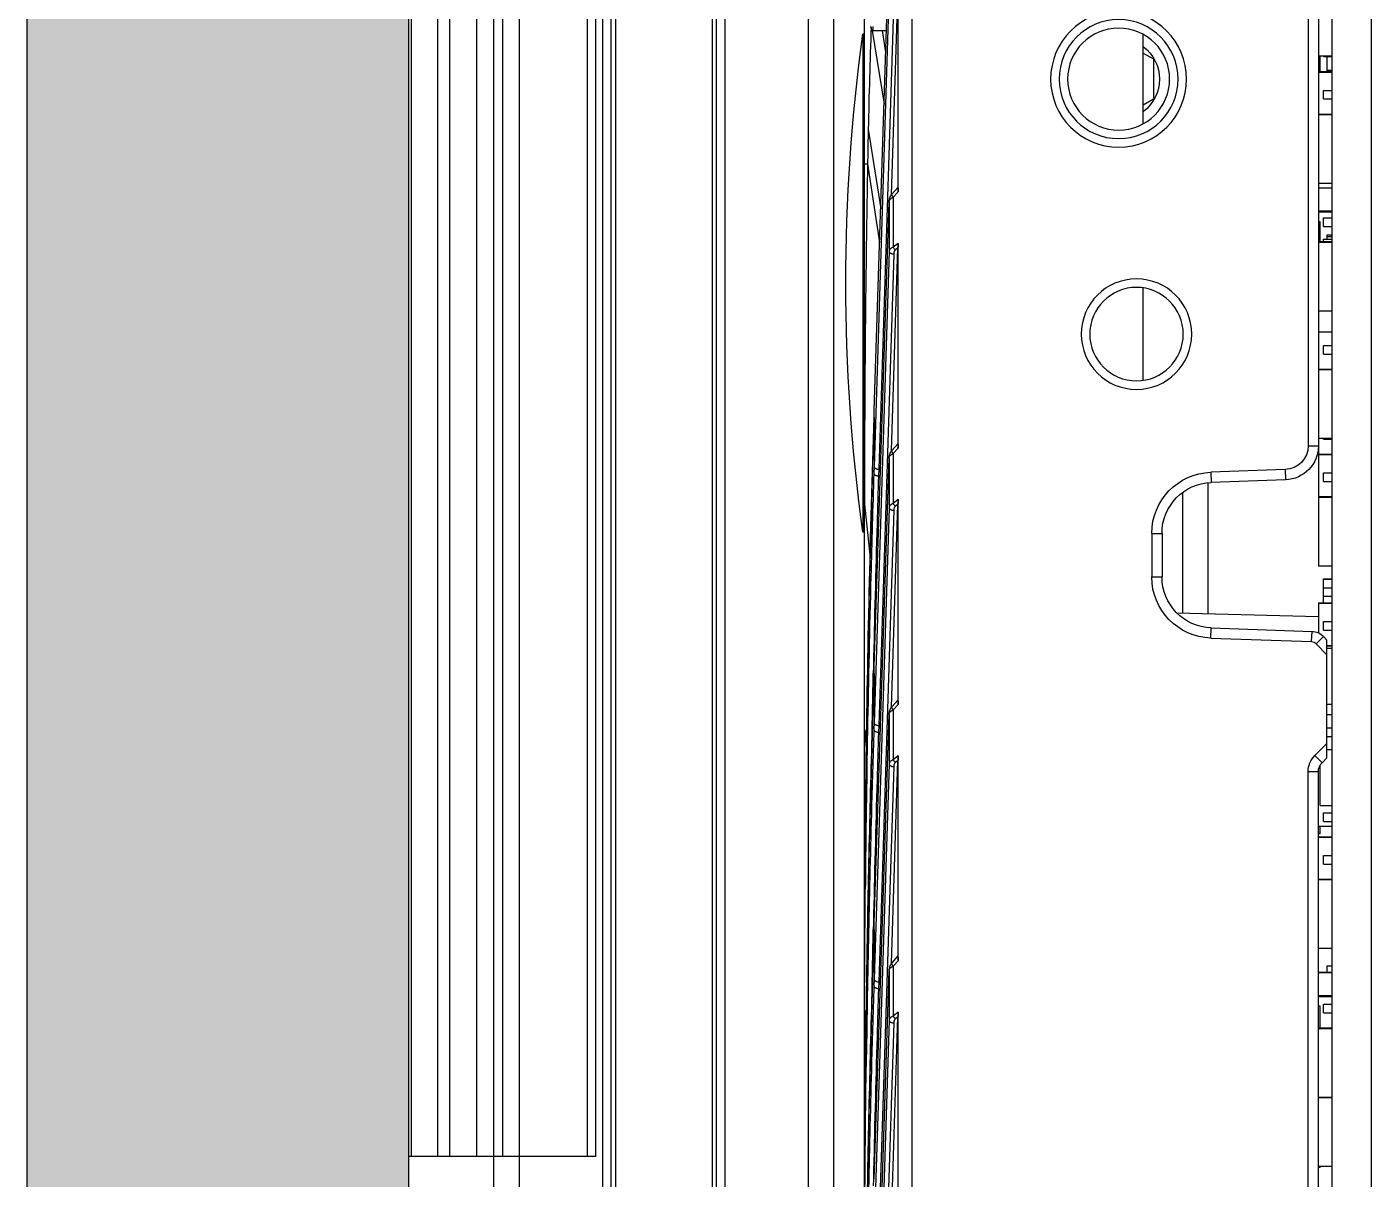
# Model space of a CAD drawing. Header units: millimetres. Extents: x 3299 to 14264, y 1863 to 5555.
# Drawn here: x 13160 to 13239, y 4695 to 4762.7 of the extents above; entities that cross this region are included whole.
import ezdxf

# ---------------------------------------------------------------- set-up
doc = ezdxf.new("R2010")
doc.units = ezdxf.units.MM
for name, color, linetype in [('02___PRT_ALL_AXES', 7, 'Continuous'), ('_147615', 7, 'Continuous'), ('DIM', 4, 'Continuous')]:
    doc.layers.add(name, color=color, linetype=linetype)

# ---------------------------------------------------------------- blocks, each defined once
blk = doc.blocks.new('etdyf')
at = {"color": 114, "linetype": 'Continuous', "true_color": 0x139b48}
for p, q in [((4442.055, 3237.709), (5101.055, 3237.709)), ((4442.055, 3236.209), (5101.055, 3236.209)), ((4442.055, 3231.309), (5101.055, 3231.309)), ((4442.055, 3230.809), (5101.055, 3230.809)), ((5101.055, 3230.548), (4442.055, 3230.548)), ((5101.055, 3224.87), (4442.055, 3224.87)), ((4442.055, 3224.609), (5101.055, 3224.609)), ((4442.055, 3224.109), (5101.055, 3224.109)), ((4442.055, 3219.209), (5101.055, 3219.209)), ((4442.055, 3217.709), (5101.055, 3217.709))]:
    blk.add_line(p, q, dxfattribs=at)
blk = doc.blocks.new('STDGB')
at = {"color": 2, "linetype": 'Continuous'}
for p, q in [((11938.212, 3865.817), (11938.212, 3944.817)), ((11949.212, 3944.817), (11938.212, 3944.817)), ((11938.359, 3865.817), (11938.359, 3944.817)), ((11939.92, 3865.817), (11939.92, 3944.817)), ((11940.627, 3865.817), (11940.627, 3944.817)), ((11942.212, 3865.817), (11942.212, 3944.817)), ((11943.212, 3865.817), (11943.212, 3944.817)), ((11943.712, 3944.817), (11943.712, 3865.817)), ((11948.712, 3865.817), (11948.712, 3944.817)), ((11949.212, 3865.817), (11949.212, 3944.817)), ((11949.212, 3865.817), (11938.212, 3865.817))]:
    blk.add_line(p, q, dxfattribs=at)
blk = doc.blocks.new('5555')
at = {"color": 7, "linetype": 'Continuous'}
for p, q in [((2254.952, 3834.509), (2254.952, 3497.009)), ((2257.252, 3497.009), (2257.252, 3834.509)), ((2284.752, 3501.965), (2284.752, 3829.553)), ((2281.952, 3532.465), (2281.952, 3799.053)), ((2258.052, 3797.451), (2258.052, 3757.137)), ((2258.652, 3795.828), (2258.652, 3764.19)), ((2284.178, 3766.286), (2283.307, 3793.625)), ((2284.177, 3766.277), (2283.307, 3793.616)), ((2282.777, 3779.127), (2282.777, 3791.174)), ((2283.162, 3778.971), (2282.781, 3790.909)), ((2283.033, 3790.547), (2283.916, 3762.812)), ((2283.307, 3790.707), (2284.19, 3762.972)), ((2268.352, 3783.138), (2268.352, 3788.38)), ((2284.291, 3788.619), (2283.466, 3788.619)), ((2283.709, 3788.619), (2283.507, 3787.345)), ((2284.298, 3788.618), (2283.604, 3784.293)), ((2258.052, 3787.137), (2257.252, 3787.137)), ((2257.752, 3787.09), (2257.252, 3787.09)), ((2257.252, 3787.062), (2257.552, 3787.062)), ((2257.552, 3787.09), (2257.552, 3786.201)), ((2257.752, 3787.09), (2257.752, 3787.137)), ((2257.952, 3786.201), (2257.952, 3787.137)), ((2268.352, 3787.289), (2267.752, 3786.943)), ((2267.752, 3786.943), (2267.752, 3784.575)), ((2257.252, 3786.262), (2257.552, 3786.262)), ((2258.052, 3786.201), (2257.252, 3786.201)), ((2258.052, 3786.176), (2257.252, 3786.176)), ((2257.752, 3785.098), (2257.252, 3785.098)), ((2257.752, 3784.59), (2257.752, 3785.098)), ((2257.752, 3784.59), (2257.252, 3784.59)), ((2267.752, 3784.575), (2268.352, 3784.229)), ((2258.052, 3783.701), (2257.252, 3783.701)), ((2258.052, 3783.676), (2257.252, 3783.676)), ((2284.531, 3782.807), (2283.8, 3778.137)), ((2284.571, 3780.782), (2283.864, 3776.139)), ((2284.752, 3780.782), (2284.571, 3780.782)), ((2258.052, 3779.637), (2257.252, 3779.637)), ((2258.052, 3779.373), (2257.252, 3779.373)), ((2257.252, 3779.343), (2258.052, 3779.343)), ((2283.066, 3778.807), (2282.777, 3779.127)), ((2283.133, 3779.008), (2282.788, 3779.391)), ((2283.066, 3778.807), (2283.066, 3775.87)), ((2258.052, 3778.002), (2257.252, 3778.002)), ((2257.252, 3777.931), (2258.052, 3777.931)), ((2283.307, 3778.54), (2283.307, 3778.55)), ((2284.178, 3751.211), (2283.307, 3778.55)), ((2283.307, 3778.54), (2283.307, 3775.632)), ((2284.177, 3751.202), (2283.307, 3778.54)), ((2257.752, 3777.598), (2257.252, 3777.598)), ((2257.752, 3777.09), (2257.252, 3777.09)), ((2257.752, 3777.09), (2257.752, 3777.598)), ((2257.952, 3776.201), (2257.952, 3777.373)), ((2257.952, 3777.373), (2258.052, 3777.373)), ((2257.252, 3776.573), (2257.552, 3776.573)), ((2257.252, 3776.473), (2257.552, 3776.473)), ((2257.752, 3776.348), (2257.252, 3776.348)), ((2257.552, 3776.573), (2257.552, 3776.348)), ((2257.752, 3776.201), (2257.752, 3776.348)), ((2258.052, 3776.201), (2257.252, 3776.201)), ((2258.052, 3776.176), (2257.252, 3776.176)), ((2282.777, 3764.052), (2282.777, 3776.099)), ((2282.777, 3776.099), (2283.066, 3775.87)), ((2283.162, 3763.896), (2282.781, 3775.833)), ((2282.781, 3775.833), (2282.937, 3775.71)), ((2283.033, 3775.472), (2283.916, 3747.737)), ((2283.307, 3775.632), (2284.19, 3747.897)), ((2268.352, 3768.042), (2268.352, 3773.476)), ((2258.052, 3772.137), (2257.252, 3772.137)), ((2258.052, 3770.887), (2257.252, 3770.887)), ((2257.752, 3770.098), (2257.252, 3770.098)), ((2257.752, 3769.59), (2257.752, 3770.098)), ((2257.752, 3769.59), (2257.252, 3769.59)), ((2258.052, 3768.701), (2257.252, 3768.701)), ((2258.052, 3768.676), (2257.252, 3768.676)), ((2284.177, 3766.277), (2284.178, 3766.286)), ((2284.19, 3765.89), (2284.177, 3766.277)), ((2284.19, 3765.89), (2284.178, 3766.286)), ((2284.19, 3765.881), (2284.19, 3765.89)), ((2284.19, 3765.881), (2284.19, 3765.89)), ((2284.19, 3765.881), (2284.19, 3765.89)), ((2284.19, 3765.881), (2284.19, 3762.972)), ((2258.052, 3764.637), (2257.252, 3764.637)), ((2257.752, 3764.59), (2257.252, 3764.59)), ((2257.752, 3764.59), (2257.752, 3764.637)), ((2258.052, 3763.701), (2257.252, 3763.701)), ((2258.052, 3763.676), (2257.252, 3763.676)), ((2258.652, 3764.19), (2258.052, 3764.19)), ((2283.066, 3763.732), (2282.777, 3764.052)), ((2283.133, 3763.933), (2282.788, 3764.315)), ((2283.066, 3763.732), (2283.066, 3760.795)), ((2283.307, 3763.465), (2283.307, 3763.474)), ((2284.178, 3736.136), (2283.307, 3763.474)), ((2283.307, 3763.465), (2283.307, 3760.556)), ((2284.177, 3736.126), (2283.307, 3763.465)), ((2284.19, 3762.972), (2284.202, 3762.579)), ((2257.752, 3762.598), (2257.252, 3762.598)), ((2257.752, 3762.09), (2257.252, 3762.09)), ((2257.752, 3762.09), (2257.752, 3762.598)), ((2260.003, 3762.791), (2259.982, 3762.192)), ((2259.982, 3762.192), (2264.357, 3762.039)), ((2260.003, 3762.791), (2264.378, 3762.638)), ((2264.378, 3762.638), (2264.357, 3762.039)), ((2283.821, 3762.393), (2283.929, 3762.419)), ((2283.916, 3762.812), (2283.929, 3762.419)), ((2258.052, 3761.201), (2257.252, 3761.201)), ((2258.052, 3761.176), (2257.252, 3761.176)), ((2282.777, 3748.977), (2282.777, 3761.024)), ((2282.777, 3761.024), (2283.066, 3760.795)), ((2283.162, 3748.82), (2282.781, 3760.758)), ((2282.781, 3760.758), (2282.937, 3760.635)), ((2283.307, 3760.556), (2284.19, 3732.822)), ((2284.752, 3760.758), (2284.411, 3757.597)), ((2283.033, 3760.396), (2283.916, 3732.662)), ((2267.252, 3759.041), (2267.252, 3756.477)), ((2267.852, 3759.041), (2267.252, 3759.041)), ((2267.852, 3759.041), (2267.852, 3756.477)), ((2258.052, 3757.137), (2257.252, 3757.137)), ((2257.752, 3756.361), (2257.252, 3756.361)), ((2257.752, 3756.348), (2257.252, 3756.348)), ((2257.752, 3755.84), (2257.252, 3755.84)), ((2257.752, 3754.951), (2257.752, 3756.361)), ((2267.852, 3756.477), (2267.252, 3756.477)), ((2257.752, 3755.345), (2257.252, 3755.345)), ((2258.052, 3754.951), (2257.252, 3754.951)), ((2258.052, 3754.926), (2257.252, 3754.926)), ((2258.052, 3754.951), (2258.052, 3753.184)), ((2266.383, 3754.373), (2258.052, 3754.155)), ((2257.752, 3753.848), (2257.252, 3753.848)), ((2257.752, 3753.34), (2257.252, 3753.34)), ((2257.752, 3753.34), (2257.752, 3753.848)), ((2264.357, 3753.479), (2258.428, 3753.272)), ((2264.378, 3752.88), (2264.357, 3753.479)), ((2257.743, 3752.967), (2257.552, 3752.769)), ((2257.552, 3745.834), (2257.552, 3752.769)), ((2258.175, 3752.551), (2257.552, 3751.905)), ((2258.175, 3752.551), (2257.743, 3752.967)), ((2258.449, 3752.672), (2258.428, 3753.272)), ((2264.378, 3752.88), (2258.449, 3752.672)), ((2257.552, 3752.451), (2257.252, 3752.451)), ((2257.552, 3752.426), (2257.252, 3752.426)), ((2257.552, 3752.297), (2257.252, 3752.297)), ((2284.177, 3751.202), (2284.178, 3751.211)), ((2284.19, 3750.815), (2284.177, 3751.202)), ((2284.19, 3750.815), (2284.178, 3751.211)), ((2284.225, 3751.212), (2284.234, 3750.816)), ((2284.19, 3750.805), (2284.19, 3750.815)), ((2284.19, 3750.805), (2284.19, 3750.815)), ((2284.19, 3750.805), (2284.19, 3750.815)), ((2284.19, 3750.805), (2284.19, 3747.897)), ((2257.552, 3748.995), (2257.252, 3748.995)), ((2283.066, 3748.657), (2282.777, 3748.977)), ((2283.133, 3748.858), (2282.788, 3749.24)), ((2283.066, 3748.657), (2283.066, 3745.719)), ((2257.552, 3748.387), (2257.252, 3748.387)), ((2283.307, 3748.389), (2283.307, 3748.399)), ((2284.178, 3721.06), (2283.307, 3748.399)), ((2283.307, 3748.389), (2283.307, 3745.481)), ((2284.177, 3721.051), (2283.307, 3748.389)), ((2284.19, 3747.897), (2284.202, 3747.504)), ((2257.552, 3747.598), (2257.252, 3747.598)), ((2257.552, 3747.09), (2257.252, 3747.09)), ((2283.821, 3747.318), (2283.929, 3747.344)), ((2283.916, 3747.737), (2283.929, 3747.344)), ((2284.752, 3747.529), (2284.629, 3746.208)), ((2257.552, 3746.328), (2257.252, 3746.328)), ((2258.257, 3745.978), (2257.552, 3746.683)), ((2257.832, 3745.554), (2257.552, 3745.834)), ((2257.832, 3745.554), (2258.257, 3745.978)), ((2282.777, 3733.901), (2282.777, 3745.948)), ((2282.777, 3745.948), (2283.066, 3745.719)), ((2283.162, 3733.745), (2282.781, 3745.683)), ((2282.781, 3745.683), (2282.937, 3745.559)), ((2283.307, 3745.481), (2284.19, 3717.746)), ((2257.952, 3743.026), (2257.952, 3745.394)), ((2258.052, 3676.87), (2258.052, 3745.023)), ((2258.052, 3745.023), (2258.652, 3745.023)), ((2258.652, 3676.87), (2258.652, 3745.023)), ((2283.033, 3745.321), (2283.916, 3717.586)), ((2257.952, 3743.026), (2257.252, 3743.026)), ((2257.752, 3742.598), (2257.252, 3742.598)), ((2257.752, 3742.09), (2257.752, 3742.598)), ((2257.752, 3742.09), (2257.252, 3742.09)), ((2258.052, 3741.827), (2257.252, 3741.827)), ((2257.952, 3741.373), (2257.952, 3741.827)), ((2258.052, 3741.201), (2257.252, 3741.201)), ((2258.052, 3741.176), (2257.252, 3741.176)), ((2257.952, 3741.373), (2258.052, 3741.373)), ((2257.752, 3740.098), (2257.252, 3740.098)), ((2257.752, 3739.59), (2257.752, 3740.098)), ((2257.752, 3739.59), (2257.252, 3739.59)), ((2258.052, 3738.701), (2257.252, 3738.701)), ((2258.052, 3738.676), (2257.252, 3738.676)), ((2284.177, 3736.126), (2284.178, 3736.136)), ((2284.19, 3735.74), (2284.177, 3736.126)), ((2284.19, 3735.74), (2284.178, 3736.136)), ((2284.225, 3736.137), (2284.234, 3735.74)), ((2284.19, 3735.73), (2284.19, 3735.74)), ((2284.19, 3735.73), (2284.19, 3735.74)), ((2284.19, 3735.73), (2284.19, 3735.74)), ((2284.19, 3735.73), (2284.19, 3732.822)), ((2258.052, 3734.637), (2257.252, 3734.637)), ((2257.252, 3733.578), (2257.552, 3733.578)), ((2257.552, 3733.578), (2257.552, 3733.228)), ((2283.066, 3733.581), (2282.777, 3733.901)), ((2283.133, 3733.782), (2282.788, 3734.165)), ((2283.066, 3733.581), (2283.066, 3730.644)), ((2258.052, 3733.228), (2257.252, 3733.228)), ((2257.252, 3733.199), (2258.052, 3733.199)), ((2284.178, 3705.985), (2283.307, 3733.324)), ((2283.307, 3733.314), (2283.307, 3733.324)), ((2284.177, 3705.975), (2283.307, 3733.314)), ((2283.307, 3733.314), (2283.307, 3730.406)), ((2284.19, 3732.822), (2284.202, 3732.428)), ((2283.821, 3732.242), (2283.929, 3732.268)), ((2283.916, 3732.662), (2283.929, 3732.268)), ((2258.052, 3731.857), (2257.252, 3731.857)), ((2257.252, 3731.787), (2258.052, 3731.787)), ((2257.752, 3731.348), (2257.252, 3731.348)), ((2257.752, 3730.84), (2257.752, 3731.348)), ((2257.952, 3729.951), (2257.952, 3731.228)), ((2257.952, 3731.228), (2258.052, 3731.228)), ((2257.752, 3730.84), (2257.252, 3730.84)), ((2282.777, 3718.826), (2282.777, 3730.873)), ((2282.777, 3730.873), (2283.066, 3730.644)), ((2283.162, 3718.669), (2282.781, 3730.607)), ((2282.781, 3730.607), (2282.937, 3730.484)), ((2283.307, 3730.406), (2284.19, 3702.671)), ((2284.644, 3730.984), (2284.643, 3731.052)), ((2284.685, 3727.68), (2284.643, 3731.052)), ((2284.685, 3727.68), (2284.644, 3730.984)), ((2284.745, 3730.985), (2284.752, 3727.681)), ((2284.747, 3730.985), (2284.748, 3730.589)), ((2284.748, 3730.589), (2284.752, 3727.681)), ((2284.752, 3730.589), (2284.752, 3730.985)), ((2258.052, 3729.951), (2257.252, 3729.951)), ((2258.052, 3729.926), (2257.252, 3729.926)), ((2283.033, 3730.246), (2283.916, 3702.511)), ((2284.752, 3715.909), (2284.687, 3727.521)), ((2258.052, 3725.887), (2257.252, 3725.887)), ((2258.052, 3725.865), (2257.252, 3725.865)), ((2258.052, 3721.827), (2257.252, 3721.827)), ((2257.952, 3721.735), (2257.952, 3721.827)), ((2257.952, 3721.735), (2258.052, 3721.735)), ((2284.225, 3721.061), (2284.234, 3720.665))]:
    blk.add_line(p, q, dxfattribs=at)
for points in [[(2283.307, 3778.55), (2283.304, 3778.59), (2283.285, 3778.713), (2283.248, 3778.825), (2283.196, 3778.925), (2283.133, 3779.008)], [(2284.752, 3730.985), (2284.687, 3742.596), (2284.499, 3754.285), (2284.19, 3765.89)], [(2283.307, 3763.474), (2283.304, 3763.515), (2283.285, 3763.638), (2283.248, 3763.749), (2283.196, 3763.85), (2283.133, 3763.933)], [(2284.687, 3727.521), (2284.499, 3739.21), (2284.19, 3750.815)], [(2283.307, 3748.399), (2283.304, 3748.44), (2283.285, 3748.562), (2283.248, 3748.674), (2283.196, 3748.774), (2283.133, 3748.858)], [(2284.687, 3712.446), (2284.499, 3724.134), (2284.19, 3735.74)], [(2283.307, 3733.324), (2283.304, 3733.364), (2283.285, 3733.487), (2283.248, 3733.598), (2283.196, 3733.699), (2283.133, 3733.782)]]:
    blk.add_lwpolyline(points, dxfattribs=at)
for centre, radius in [((2269.802, 3785.759), 4), ((2269.802, 3785.759), 3.5), ((2268.752, 3770.759), 3.25), ((2268.752, 3770.759), 2.75)]:
    blk.add_circle(centre, radius, dxfattribs=at)
for centre, radius, start, end in [((2269.802, 3785.759), 2.4, 127.39557, 232.60443), ((2260.052, 3764.19), 2, 180, 268), ((2260.052, 3764.19), 1.4, 180, 268), ((2264.252, 3759.041), 3, 0, 88), ((2264.252, 3759.041), 3.6, 0, 88), ((2264.252, 3756.477), 3, 272, 0), ((2264.252, 3756.477), 3.6, 272, 0), ((2258.463, 3752.273), 1, 92, 136), ((2258.463, 3752.273), 0.4, 92, 136), ((1175.893, 3727.531), 1108.585, 0.932209, 1.203557), ((2257.302, 3745.023), 0.75, 0, 45), ((2257.302, 3745.023), 1.35, 0, 45), ((1176.199, 3727.681), 1108.553, 0.170759, 0.550314), ((1176.14, 3730.589), 1108.612, 0.020446, 0.399988), ((1175.893, 3712.455), 1108.585, 0.932209, 1.203557), ((1176.426, 3712.608), 1108.326, 0.550317, 0.77916), ((1176.3, 3715.515), 1108.452, 0.399989, 0.628818), ((1176.199, 3712.606), 1108.553, 0.170759, 0.550314), ((1176.14, 3715.514), 1108.612, 0.020446, 0.399988)]:
    blk.add_arc(centre, radius, start, end, dxfattribs=at)
for centre, major_axis, ratio, start_param, end_param in [((2284.335, 3789.119), (0.046, 0.5), 0.139425, -4.132423, -2.125294), ((2282.795, 3778.935), (-0.008, 0.456), 0.03597, -0.04118, 1.135116), ((2282.795, 3775.962), (-0.006, 0.387), 0.043625, 1.207842, 1.907655), ((2282.795, 3763.86), (-0.008, 0.456), 0.03597, -0.04118, 1.135116), ((2282.795, 3760.886), (-0.006, 0.387), 0.043625, 1.207842, 1.907655), ((2282.795, 3748.785), (-0.008, 0.456), 0.03597, -0.04118, 1.135116), ((2282.795, 3745.811), (-0.006, 0.387), 0.043625, 1.207842, 1.907655), ((2282.795, 3733.709), (-0.008, 0.456), 0.03597, -0.04118, 1.135116), ((2282.795, 3730.736), (-0.006, 0.387), 0.043625, 1.207842, 1.907655)]:
    blk.add_ellipse(centre, major_axis=major_axis, ratio=ratio, start_param=start_param, end_param=end_param, dxfattribs=at)
for points, knots in [([(2284.363, 3788.811), (2284.397, 3787.818), (2284.46, 3785.817), (2284.509, 3783.816), (2284.531, 3782.807)], [0, 0, 0, 0, 0.496, 1, 1, 1, 1]), ([(2284.531, 3782.807), (2284.534, 3782.642), (2284.549, 3781.966), (2284.562, 3781.291), (2284.571, 3780.782)], [0, 0, 0, 0, 0.245414, 1, 1, 1, 1]), ([(2284.571, 3780.782), (2284.601, 3779.114), (2284.707, 3772.44), (2284.752, 3765.765), (2284.752, 3760.758)], [0, 0, 0, 0, 0.249927, 1, 1, 1, 1]), ([(2283.066, 3778.807), (2283.074, 3778.818), (2283.09, 3778.838), (2283.11, 3778.869), (2283.126, 3778.899), (2283.138, 3778.927), (2283.145, 3778.952), (2283.147, 3778.974), (2283.144, 3778.991), (2283.139, 3779.002), (2283.135, 3779.006), (2283.133, 3779.008)], [0, 0, 0, 0, 0.177781, 0.343274, 0.493701, 0.627259, 0.742963, 0.841273, 0.924881, 0.96303, 1, 1, 1, 1]), ([(2283.234, 3778.691), (2283.224, 3778.703), (2283.201, 3778.725), (2283.161, 3778.755), (2283.116, 3778.783), (2283.083, 3778.8), (2283.066, 3778.807)], [0, 0, 0, 0, 0.224787, 0.466098, 0.724542, 1, 1, 1, 1]), ([(2283.295, 3778.593), (2283.289, 3778.611), (2283.272, 3778.646), (2283.248, 3778.676), (2283.234, 3778.691)], [0, 0, 0, 0, 0.477411, 1, 1, 1, 1]), ([(2283.307, 3778.54), (2283.306, 3778.545), (2283.304, 3778.563), (2283.3, 3778.58), (2283.295, 3778.593)], [0, 0, 0, 0, 0.245957, 1, 1, 1, 1]), ([(2283.066, 3775.87), (2283.057, 3775.855), (2283.039, 3775.826), (2283.008, 3775.785), (2282.974, 3775.746), (2282.949, 3775.722), (2282.937, 3775.71)], [0, 0, 0, 0, 0.248018, 0.501621, 0.754402, 1, 1, 1, 1]), ([(2282.937, 3775.71), (2282.955, 3775.696), (2282.977, 3775.67), (2282.998, 3775.631), (2283.015, 3775.59), (2283.028, 3775.537), (2283.032, 3775.494), (2283.033, 3775.472)], [0, 0, 0, 0, 0.256695, 0.382089, 0.506385, 0.753251, 1, 1, 1, 1]), ([(2283.307, 3775.632), (2283.306, 3775.622), (2283.3, 3775.601), (2283.283, 3775.573), (2283.257, 3775.547), (2283.223, 3775.524), (2283.182, 3775.504), (2283.136, 3775.488), (2283.086, 3775.477), (2283.051, 3775.473), (2283.033, 3775.472)], [0, 0, 0, 0, 0.087721, 0.183554, 0.291171, 0.41195, 0.545418, 0.68978, 0.84241, 1, 1, 1, 1]), ([(2283.066, 3775.87), (2283.084, 3775.864), (2283.119, 3775.852), (2283.166, 3775.828), (2283.207, 3775.8), (2283.241, 3775.77), (2283.268, 3775.738), (2283.288, 3775.704), (2283.301, 3775.668), (2283.306, 3775.644), (2283.307, 3775.632)], [0, 0, 0, 0, 0.158904, 0.306341, 0.442472, 0.568149, 0.684741, 0.794091, 0.898356, 1, 1, 1, 1]), ([(2284.725, 3738.328), (2284.709, 3740.625), (2284.616, 3749.81), (2284.409, 3758.995), (2284.19, 3765.881)], [0, 0, 0, 0, 0.249991, 1, 1, 1, 1]), ([(2283.066, 3763.732), (2283.074, 3763.742), (2283.09, 3763.763), (2283.11, 3763.794), (2283.126, 3763.824), (2283.138, 3763.851), (2283.145, 3763.877), (2283.147, 3763.899), (2283.144, 3763.916), (2283.139, 3763.926), (2283.135, 3763.931), (2283.133, 3763.933)], [0, 0, 0, 0, 0.177781, 0.343274, 0.493701, 0.627259, 0.742963, 0.841273, 0.924881, 0.96303, 1, 1, 1, 1]), ([(2283.234, 3763.616), (2283.224, 3763.627), (2283.201, 3763.65), (2283.161, 3763.68), (2283.116, 3763.708), (2283.083, 3763.724), (2283.066, 3763.732)], [0, 0, 0, 0, 0.224787, 0.466098, 0.724542, 1, 1, 1, 1]), ([(2283.295, 3763.518), (2283.289, 3763.535), (2283.272, 3763.57), (2283.248, 3763.601), (2283.234, 3763.616)], [0, 0, 0, 0, 0.477411, 1, 1, 1, 1]), ([(2283.307, 3763.465), (2283.306, 3763.469), (2283.304, 3763.487), (2283.3, 3763.505), (2283.295, 3763.518)], [0, 0, 0, 0, 0.245957, 1, 1, 1, 1]), ([(2284.19, 3762.972), (2284.189, 3762.963), (2284.184, 3762.942), (2284.166, 3762.914), (2284.14, 3762.888), (2284.106, 3762.864), (2284.066, 3762.845), (2284.019, 3762.829), (2283.969, 3762.818), (2283.934, 3762.814), (2283.916, 3762.812)], [0, 0, 0, 0, 0.087721, 0.183554, 0.291171, 0.41195, 0.545418, 0.68978, 0.84241, 1, 1, 1, 1]), ([(2284.202, 3762.579), (2284.202, 3762.569), (2284.196, 3762.549), (2284.179, 3762.52), (2284.153, 3762.494), (2284.119, 3762.471), (2284.078, 3762.451), (2284.032, 3762.436), (2283.982, 3762.425), (2283.947, 3762.42), (2283.929, 3762.419)], [0, 0, 0, 0, 0.087716, 0.183532, 0.29113, 0.411898, 0.545364, 0.689735, 0.842384, 1, 1, 1, 1]), ([(2283.929, 3762.419), (2283.958, 3761.485), (2284.071, 3757.75), (2284.165, 3754.014), (2284.225, 3751.212)], [0, 0, 0, 0, 0.250008, 1, 1, 1, 1]), ([(2284.202, 3762.579), (2284.266, 3760.559), (2284.499, 3752.477), (2284.643, 3744.392), (2284.701, 3738.328)], [0, 0, 0, 0, 0.250015, 1, 1, 1, 1]), ([(2283.066, 3760.795), (2283.057, 3760.78), (2283.039, 3760.751), (2283.008, 3760.709), (2282.974, 3760.67), (2282.949, 3760.646), (2282.937, 3760.635)], [0, 0, 0, 0, 0.248018, 0.501621, 0.754402, 1, 1, 1, 1]), ([(2282.937, 3760.635), (2282.955, 3760.621), (2282.977, 3760.594), (2282.998, 3760.555), (2283.015, 3760.515), (2283.028, 3760.462), (2283.032, 3760.418), (2283.033, 3760.396)], [0, 0, 0, 0, 0.256695, 0.382089, 0.506385, 0.753251, 1, 1, 1, 1]), ([(2283.307, 3760.556), (2283.306, 3760.546), (2283.3, 3760.526), (2283.283, 3760.498), (2283.257, 3760.471), (2283.223, 3760.448), (2283.182, 3760.429), (2283.136, 3760.413), (2283.086, 3760.402), (2283.051, 3760.398), (2283.033, 3760.396)], [0, 0, 0, 0, 0.087721, 0.183554, 0.291171, 0.41195, 0.545418, 0.68978, 0.84241, 1, 1, 1, 1]), ([(2283.066, 3760.795), (2283.084, 3760.789), (2283.119, 3760.776), (2283.166, 3760.752), (2283.207, 3760.725), (2283.241, 3760.695), (2283.268, 3760.663), (2283.288, 3760.628), (2283.301, 3760.593), (2283.306, 3760.568), (2283.307, 3760.556)], [0, 0, 0, 0, 0.158904, 0.306341, 0.442472, 0.568149, 0.684741, 0.794091, 0.898356, 1, 1, 1, 1]), ([(2284.643, 3731.052), (2284.62, 3732.698), (2284.513, 3739.284), (2284.347, 3745.868), (2284.19, 3750.805)], [0, 0, 0, 0, 0.249991, 1, 1, 1, 1]), ([(2283.066, 3748.657), (2283.074, 3748.667), (2283.09, 3748.687), (2283.11, 3748.718), (2283.126, 3748.748), (2283.138, 3748.776), (2283.145, 3748.801), (2283.147, 3748.824), (2283.144, 3748.84), (2283.139, 3748.851), (2283.135, 3748.856), (2283.133, 3748.858)], [0, 0, 0, 0, 0.177781, 0.343274, 0.493701, 0.627259, 0.742963, 0.841273, 0.924881, 0.96303, 1, 1, 1, 1]), ([(2283.234, 3748.541), (2283.224, 3748.552), (2283.201, 3748.574), (2283.161, 3748.605), (2283.116, 3748.633), (2283.083, 3748.649), (2283.066, 3748.657)], [0, 0, 0, 0, 0.224787, 0.466098, 0.724542, 1, 1, 1, 1]), ([(2283.295, 3748.442), (2283.289, 3748.46), (2283.272, 3748.495), (2283.248, 3748.526), (2283.234, 3748.541)], [0, 0, 0, 0, 0.477411, 1, 1, 1, 1]), ([(2283.307, 3748.389), (2283.306, 3748.394), (2283.304, 3748.412), (2283.3, 3748.429), (2283.295, 3748.442)], [0, 0, 0, 0, 0.245957, 1, 1, 1, 1]), ([(2284.19, 3747.897), (2284.189, 3747.887), (2284.184, 3747.867), (2284.166, 3747.838), (2284.14, 3747.812), (2284.106, 3747.789), (2284.066, 3747.769), (2284.019, 3747.754), (2283.969, 3747.742), (2283.934, 3747.738), (2283.916, 3747.737)], [0, 0, 0, 0, 0.087721, 0.183554, 0.291171, 0.41195, 0.545418, 0.68978, 0.84241, 1, 1, 1, 1]), ([(2284.202, 3747.504), (2284.202, 3747.494), (2284.196, 3747.473), (2284.179, 3747.445), (2284.153, 3747.419), (2284.119, 3747.396), (2284.078, 3747.376), (2284.032, 3747.36), (2283.982, 3747.349), (2283.947, 3747.345), (2283.929, 3747.344)], [0, 0, 0, 0, 0.087716, 0.183532, 0.29113, 0.411898, 0.545364, 0.689735, 0.842384, 1, 1, 1, 1]), ([(2283.929, 3747.344), (2283.958, 3746.41), (2284.071, 3742.675), (2284.165, 3738.939), (2284.225, 3736.137)], [0, 0, 0, 0, 0.250008, 1, 1, 1, 1]), ([(2284.202, 3747.504), (2284.254, 3745.852), (2284.448, 3739.245), (2284.582, 3732.636), (2284.65, 3727.679)], [0, 0, 0, 0, 0.250013, 1, 1, 1, 1]), ([(2283.066, 3745.719), (2283.057, 3745.705), (2283.039, 3745.676), (2283.008, 3745.634), (2282.974, 3745.595), (2282.949, 3745.571), (2282.937, 3745.559)], [0, 0, 0, 0, 0.248018, 0.501621, 0.754402, 1, 1, 1, 1]), ([(2282.937, 3745.559), (2282.955, 3745.545), (2282.977, 3745.519), (2282.998, 3745.48), (2283.015, 3745.439), (2283.028, 3745.386), (2283.032, 3745.343), (2283.033, 3745.321)], [0, 0, 0, 0, 0.256695, 0.382089, 0.506385, 0.753251, 1, 1, 1, 1]), ([(2283.307, 3745.481), (2283.306, 3745.471), (2283.3, 3745.451), (2283.283, 3745.422), (2283.257, 3745.396), (2283.223, 3745.373), (2283.182, 3745.353), (2283.136, 3745.337), (2283.086, 3745.326), (2283.051, 3745.322), (2283.033, 3745.321)], [0, 0, 0, 0, 0.087721, 0.183554, 0.291171, 0.41195, 0.545418, 0.68978, 0.84241, 1, 1, 1, 1]), ([(2283.066, 3745.719), (2283.084, 3745.714), (2283.119, 3745.701), (2283.166, 3745.677), (2283.207, 3745.65), (2283.241, 3745.62), (2283.268, 3745.587), (2283.288, 3745.553), (2283.301, 3745.518), (2283.306, 3745.493), (2283.307, 3745.481)], [0, 0, 0, 0, 0.158904, 0.306341, 0.442472, 0.568149, 0.684741, 0.794091, 0.898356, 1, 1, 1, 1]), ([(2284.643, 3715.977), (2284.62, 3717.623), (2284.513, 3724.208), (2284.347, 3730.793), (2284.19, 3735.73)], [0, 0, 0, 0, 0.249991, 1, 1, 1, 1]), ([(2283.066, 3733.581), (2283.074, 3733.592), (2283.09, 3733.612), (2283.11, 3733.643), (2283.126, 3733.673), (2283.138, 3733.7), (2283.145, 3733.726), (2283.147, 3733.748), (2283.144, 3733.765), (2283.139, 3733.776), (2283.135, 3733.78), (2283.133, 3733.782)], [0, 0, 0, 0, 0.177781, 0.343274, 0.493701, 0.627259, 0.742963, 0.841273, 0.924881, 0.96303, 1, 1, 1, 1]), ([(2283.234, 3733.465), (2283.224, 3733.477), (2283.201, 3733.499), (2283.161, 3733.529), (2283.116, 3733.557), (2283.083, 3733.573), (2283.066, 3733.581)], [0, 0, 0, 0, 0.224787, 0.466098, 0.724542, 1, 1, 1, 1]), ([(2283.295, 3733.367), (2283.289, 3733.384), (2283.272, 3733.419), (2283.248, 3733.45), (2283.234, 3733.465)], [0, 0, 0, 0, 0.477411, 1, 1, 1, 1]), ([(2283.307, 3733.314), (2283.306, 3733.318), (2283.304, 3733.336), (2283.3, 3733.354), (2283.295, 3733.367)], [0, 0, 0, 0, 0.245957, 1, 1, 1, 1]), ([(2284.19, 3732.822), (2284.189, 3732.812), (2284.184, 3732.791), (2284.166, 3732.763), (2284.14, 3732.737), (2284.106, 3732.714), (2284.066, 3732.694), (2284.019, 3732.678), (2283.969, 3732.667), (2283.934, 3732.663), (2283.916, 3732.662)], [0, 0, 0, 0, 0.087721, 0.183554, 0.291171, 0.41195, 0.545418, 0.68978, 0.84241, 1, 1, 1, 1]), ([(2284.202, 3732.428), (2284.202, 3732.419), (2284.196, 3732.398), (2284.179, 3732.37), (2284.153, 3732.344), (2284.119, 3732.32), (2284.078, 3732.301), (2284.032, 3732.285), (2283.982, 3732.274), (2283.947, 3732.27), (2283.929, 3732.268)], [0, 0, 0, 0, 0.087716, 0.183532, 0.29113, 0.411898, 0.545364, 0.689735, 0.842384, 1, 1, 1, 1]), ([(2283.929, 3732.268), (2283.958, 3731.335), (2284.071, 3727.599), (2284.165, 3723.863), (2284.225, 3721.061)], [0, 0, 0, 0, 0.250008, 1, 1, 1, 1]), ([(2284.202, 3732.428), (2284.254, 3730.777), (2284.448, 3724.17), (2284.582, 3717.561), (2284.65, 3712.604)], [0, 0, 0, 0, 0.250013, 1, 1, 1, 1]), ([(2283.066, 3730.644), (2283.057, 3730.629), (2283.039, 3730.6), (2283.008, 3730.559), (2282.974, 3730.52), (2282.949, 3730.495), (2282.937, 3730.484)], [0, 0, 0, 0, 0.248018, 0.501621, 0.754402, 1, 1, 1, 1]), ([(2282.937, 3730.484), (2282.955, 3730.47), (2282.977, 3730.444), (2282.998, 3730.404), (2283.015, 3730.364), (2283.028, 3730.311), (2283.032, 3730.267), (2283.033, 3730.246)], [0, 0, 0, 0, 0.256695, 0.382089, 0.506385, 0.753251, 1, 1, 1, 1]), ([(2283.307, 3730.406), (2283.306, 3730.396), (2283.3, 3730.375), (2283.283, 3730.347), (2283.257, 3730.321), (2283.223, 3730.297), (2283.182, 3730.278), (2283.136, 3730.262), (2283.086, 3730.251), (2283.051, 3730.247), (2283.033, 3730.246)], [0, 0, 0, 0, 0.087721, 0.183554, 0.291171, 0.41195, 0.545418, 0.68978, 0.84241, 1, 1, 1, 1]), ([(2283.066, 3730.644), (2283.084, 3730.638), (2283.119, 3730.626), (2283.166, 3730.602), (2283.207, 3730.574), (2283.241, 3730.544), (2283.268, 3730.512), (2283.288, 3730.478), (2283.301, 3730.442), (2283.306, 3730.418), (2283.307, 3730.406)], [0, 0, 0, 0, 0.158904, 0.306341, 0.442472, 0.568149, 0.684741, 0.794091, 0.898356, 1, 1, 1, 1]), ([(2284.752, 3727.681), (2284.752, 3727.672), (2284.749, 3727.653), (2284.736, 3727.626), (2284.715, 3727.601), (2284.697, 3727.587), (2284.687, 3727.58)], [0, 0, 0, 0, 0.219451, 0.453173, 0.711497, 1, 1, 1, 1]), ([(2284.752, 3727.285), (2284.752, 3727.276), (2284.749, 3727.258), (2284.736, 3727.231), (2284.716, 3727.207), (2284.699, 3727.193), (2284.689, 3727.186)], [0, 0, 0, 0, 0.220352, 0.454493, 0.7125, 1, 1, 1, 1])]:
    blk.add_open_spline(points, degree=3, knots=knots, dxfattribs=at)
at = {"layer": '02___PRT_ALL_AXES', "color": 7, "linetype": 'Continuous'}
for p, q in [((2284.752, 3788.409), (2284.852, 3788.409)), ((2284.852, 3788.409), (2284.852, 3759.109)), ((2284.752, 3759.109), (2284.852, 3759.109))]:
    blk.add_line(p, q, dxfattribs=at)
blk.add_circle((2269.802, 3785.759), 3, dxfattribs=at)
blk.add_arc((2178.041, 3773.759), 107.811, 352.19017, 7.80983, dxfattribs=at)
at = {"layer": '_147615', "color": 7, "linetype": 'Continuous'}
for p, q in [((2264.552, 3762.02), (2264.552, 3754.325)), ((2266.052, 3761.437), (2266.052, 3754.364))]:
    blk.add_line(p, q, dxfattribs=at)
blk = doc.blocks.new('*U165')
blk.add_blockref('5555', (-2270.402, -3671.759))
blk = doc.blocks.new('*U166')
at = {"color": 0, "linetype": 'ByBlock', "lineweight": -2, "transparency": 16777216}
blk.add_blockref('*U165', (0, 1350), dxfattribs=at)

msp = doc.modelspace()

# ---------------------------------------------------------------- hatches: boundary and pattern name
h = msp.add_hatch()
h.set_pattern_fill('ANSI36', color=256, scale=4)
h.set_pattern_definition([(45, (-2828.392, 1472.21), (6.735192, 24.695704), [31.75, -6.35, 0, -6.35])])
h.paths.add_polyline_path([(13159.98057, 3052.85573), (13182.44798, 3052.85573), (13182.44798, 4951.10786), (13159.98057, 4951.10786)])

# ---------------------------------------------------------------- linework, layer by layer
at = {"layer": 'DIM', "color": 0}
msp.add_lwpolyline([(13159.98057, 4951.10786), (13159.98057, 3052.85573), (13182.44798, 3052.85573), (13182.44798, 4951.10786)], close=True, dxfattribs=at)

# ---------------------------------------------------------------- block references
at = {"xscale": -1}
msp.add_blockref('*U166', (13223.59798, 3295.67844), dxfattribs=at)
at = {"rotation": 90}
msp.add_blockref('etdyf', (16425.15705, -285.75226), dxfattribs=at)
msp.add_blockref('STDGB', (1244.23556, 830.48573))

doc.saveas('drawing.dxf')
